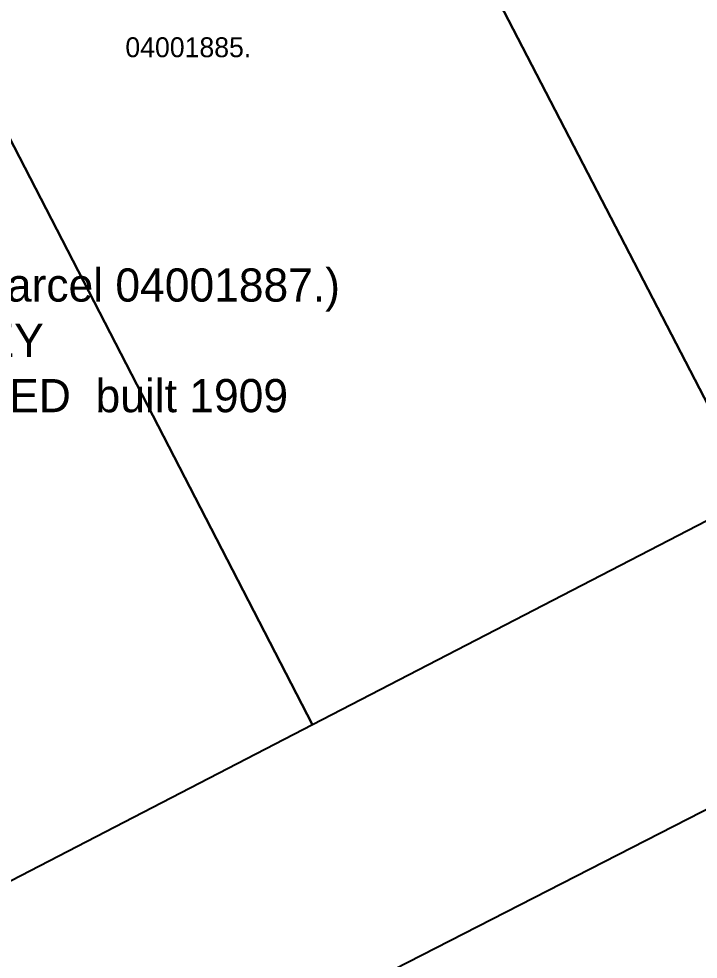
# Model space of a CAD drawing. Header units: metres. Extents: x 13469459 to 13470186, y 320521 to 321317.
# Drawn here: x 13469853.4 to 13469955.7, y 320776.9 to 320918.6 of the extents above; entities that cross this region are included whole.
import ezdxf

# ---------------------------------------------------------------- set-up
doc = ezdxf.new("R2010")
doc.units = ezdxf.units.M
for name, color, linetype in [('AERIAL', 250, 'Continuous'), ('LABELS', 2, 'Continuous'), ('PARCELS', 8, 'Continuous')]:
    doc.layers.add(name, color=color, linetype=linetype)
picture_1 = doc.add_image_def('image1.jpg', size_in_pixel=(2080, 2080))

msp = doc.modelspace()

# ---------------------------------------------------------------- linework, layer by layer
at = {"layer": 'PARCELS', "elevation": 0.1}
for points in [[(13469889.33, 320991.4), (13469933.79, 321014.29), (13470008.78, 320869.63), (13469964.32, 320846.74), (13469889.33, 320991.4)], [(13469822.97, 320956.89), (13469889.33, 320991.4), (13469964.32, 320846.74), (13469897.62, 320812.23), (13469822.97, 320956.89)], [(13469756.28, 320922.72), (13469822.97, 320956.89), (13469897.62, 320812.23), (13469830.93, 320777.72), (13469756.28, 320922.72)], [(13469903.53, 320772.15), (13469962.59, 320802.35), (13470042.23, 320646.4), (13469983.16, 320616.21), (13469903.53, 320772.15)]]:
    msp.add_lwpolyline(points, close=True, dxfattribs=at)

# ---------------------------------------------------------------- texts
at = {"layer": 'LABELS'}
msp.add_text('04001885.', height=3, dxfattribs=at).set_placement((13469869.44, 320912.83))
at = {"layer": 'LABELS', "insert": (13469779.5, 320881, 40), "char_height": 5, "attachment_point": 1}
msp.add_mtext('899 VIRGINIA PARK  (parcel 04001887.)\\Powner STAMM, JEFFREY\\PRESIDENTIAL-IMPROVED  built 1909\\P0.187 ac  50x163 lot', dxfattribs=at)

# ---------------------------------------------------------------- pictures from other files: only their frames are drawn
at = {"layer": 'AERIAL'}
image = msp.add_image(picture_1, insert=(13469499.5, 320591, -0.5), size_in_units=(520, 520), dxfattribs=at)

doc.saveas('drawing.dxf')
